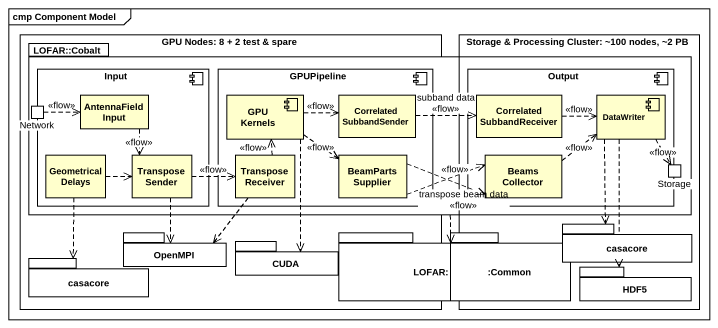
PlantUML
@startuml
mainframe cmp Component Model
allowmixing
hide circle
hide empty members
rectangle "GPU Nodes: 8 + 2 test & spare" as GPU_Nodes_8_2_test_spare {
  package OpenMPI {
  }
  package CUDA {
  }
  package "casacore" as casacore_2 {
  }
}
package "LOFAR::Cobalt" as LOFAR_Cobalt {
  component Input {
    port "Network" as Network_
    class "AntennaField Input" as AntennaField_Input
    class "Geometrical Delays" as Geometrical_Delays
    class "Transpose Sender" as Transpose_Sender
  }
  component GPUPipeline {
    component "GPU Kernels" as GPU_Kernels
    class "Correlated SubbandSender" as Correlated_SubbandSender
    class "Transpose Receiver" as Transpose_Receiver
    class "BeamParts Supplier" as BeamParts_Supplier
  }
}
rectangle "Storage & Processing Cluster: ~100 nodes, ~2 PB" as Storage_Processing_Cluster {
  component Output {
    class "Correlated SubbandReceiver" as Correlated_SubbandReceiver
    component DataWriter
    class "Beams Collector" as Beams_Collector
    port "Storage" as Storage_
  }
  package casacore {
  }
  package HDF5 {
  }
}
package "LOFAR:" as LOFAR {
}
package ":Common" as Common {
}
LOFAR_Cobalt ..> LOFAR
Network_ .right.> AntennaField_Input : <<flow>>
AntennaField_Input ..> Transpose_Sender : <<flow>>
GPU_Kernels .right.> Correlated_SubbandSender : <<flow>>
GPU_Kernels .right.> BeamParts_Supplier : <<flow>>
GPU_Kernels ..> CUDA
Correlated_SubbandSender .right.> Correlated_SubbandReceiver : subband data\n<<flow>>
Correlated_SubbandReceiver .right.> DataWriter : <<flow>>
DataWriter ..> Storage_ : <<flow>>
DataWriter ..> casacore
DataWriter ..> HDF5
Geometrical_Delays .right.> Transpose_Sender
Geometrical_Delays ..> casacore_2
Transpose_Sender .right.> Transpose_Receiver : <<flow>>
Transpose_Sender ..> OpenMPI
Transpose_Receiver .up.> GPU_Kernels : <<flow>>
Transpose_Receiver ..> OpenMPI
BeamParts_Supplier .right.> Beams_Collector : transpose beam data\n<<flow>>
BeamParts_Supplier .right.> Beams_Collector : <<flow>>
Beams_Collector .right.> DataWriter : <<flow>>
@enduml
